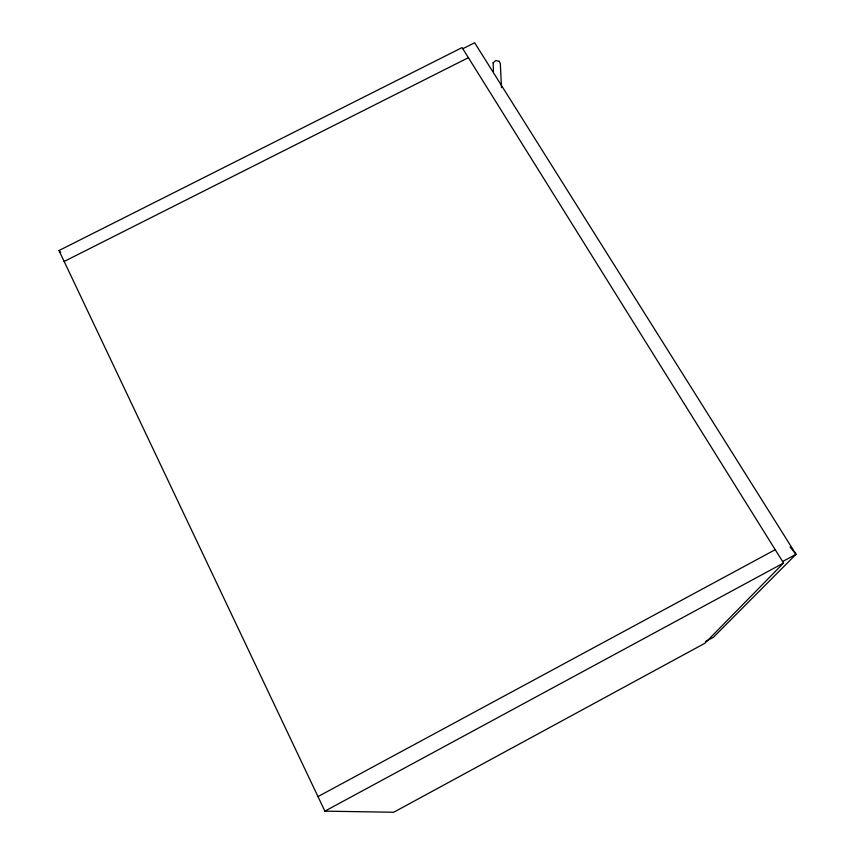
<?xml version="1.0" encoding="UTF-8"?>
<svg xmlns="http://www.w3.org/2000/svg" width="855" height="855" viewBox="0 0 855 855"><rect width="100%" height="100%" fill="white"/><g stroke="black" fill="none" stroke-linecap="round" stroke-linejoin="round"><path stroke-width="1.28" d="M493.132 62.864L493.442 71.702M493.143 62.843L495.804 60.555L499.299 61.346M783.543 563.028L704.862 643.281L393.706 812.25L324.879 811.149L58.984 250.536L462.106 47.591L783.543 563.028L324.879 811.149M705.396 641.624L713.423 637.274L796.016 554.297L474.632 42.75L462.801 48.703M317.975 796.593L775.218 549.69M782.614 561.543L796.016 554.297L790.116 547.061M64.168 261.459L468.39 57.67M499.309 61.357L500.325 63.644L501.49 87.638M58.984 250.536L60.705 252.567"/></g></svg>
